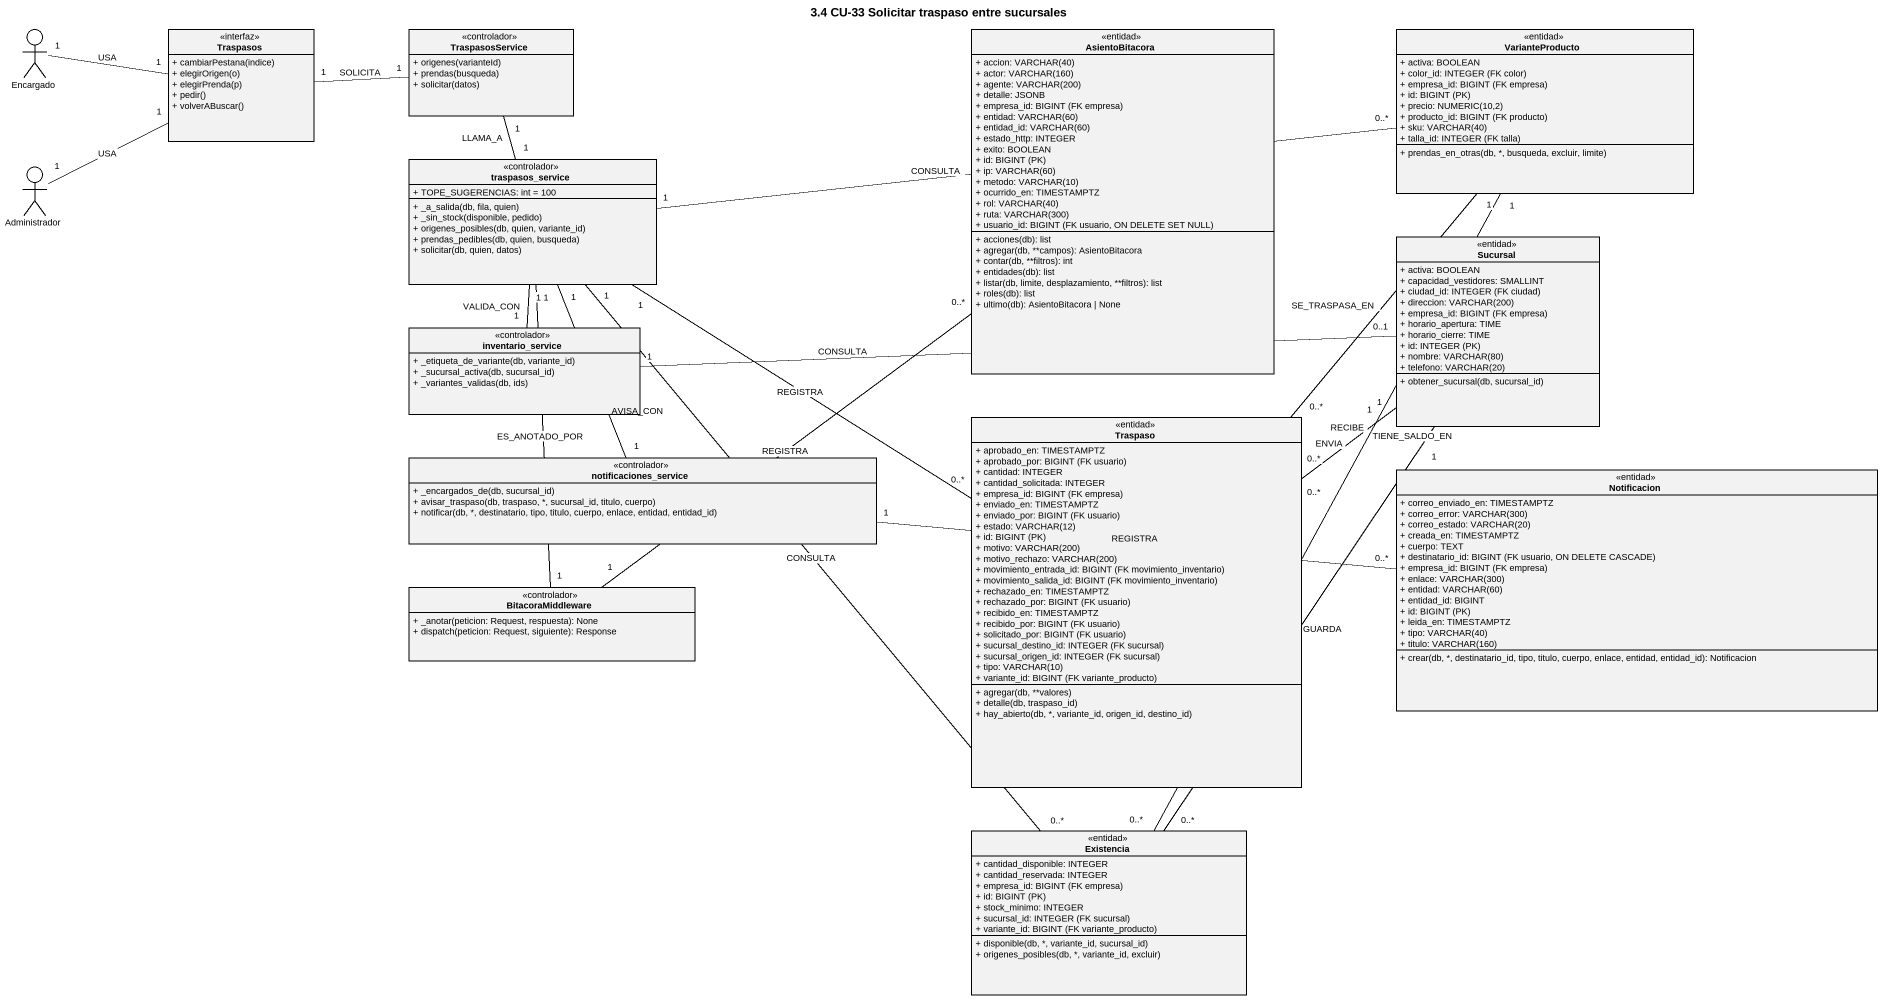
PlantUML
@startuml
title 3.4 CU-33 Solicitar traspaso entre sucursales
allowmixing
hide circle
hide empty members
skinparam classAttributeIconSize 0
actor Encargado
class Traspasos <<interfaz>> {
  + cambiarPestana(indice)
  + elegirOrigen(o)
  + elegirPrenda(p)
  + pedir()
  + volverABuscar()
}
class TraspasosService <<controlador>> {
  + origenes(varianteId)
  + prendas(busqueda)
  + solicitar(datos)
}
class AsientoBitacora <<entidad>> {
  {field} + accion: VARCHAR(40)
  {field} + actor: VARCHAR(160)
  {field} + agente: VARCHAR(200)
  + detalle: JSONB
  {field} + empresa_id: BIGINT (FK empresa)
  {field} + entidad: VARCHAR(60)
  {field} + entidad_id: VARCHAR(60)
  + estado_http: INTEGER
  + exito: BOOLEAN
  {field} + id: BIGINT (PK)
  {field} + ip: VARCHAR(60)
  {field} + metodo: VARCHAR(10)
  + ocurrido_en: TIMESTAMPTZ
  {field} + rol: VARCHAR(40)
  {field} + ruta: VARCHAR(300)
  {field} + usuario_id: BIGINT (FK usuario, ON DELETE SET NULL)
  + acciones(db): list
  + agregar(db, **campos): AsientoBitacora
  + contar(db, **filtros): int
  + entidades(db): list
  + listar(db, limite, desplazamiento, **filtros): list
  + roles(db): list
  + ultimo(db): AsientoBitacora | None
}
class VarianteProducto <<entidad>> {
  + activa: BOOLEAN
  {field} + color_id: INTEGER (FK color)
  {field} + empresa_id: BIGINT (FK empresa)
  {field} + id: BIGINT (PK)
  {field} + precio: NUMERIC(10,2)
  {field} + producto_id: BIGINT (FK producto)
  {field} + sku: VARCHAR(40)
  {field} + talla_id: INTEGER (FK talla)
  + prendas_en_otras(db, *, busqueda, excluir, limite)
}
actor Administrador
class traspasos_service <<controlador>> {
  + TOPE_SUGERENCIAS: int = 100
  + _a_salida(db, fila, quien)
  + _sin_stock(disponible, pedido)
  + origenes_posibles(db, quien, variante_id)
  + prendas_pedibles(db, quien, busqueda)
  + solicitar(db, quien, datos)
}
class Sucursal <<entidad>> {
  + activa: BOOLEAN
  + capacidad_vestidores: SMALLINT
  {field} + ciudad_id: INTEGER (FK ciudad)
  {field} + direccion: VARCHAR(200)
  {field} + empresa_id: BIGINT (FK empresa)
  + horario_apertura: TIME
  + horario_cierre: TIME
  {field} + id: INTEGER (PK)
  {field} + nombre: VARCHAR(80)
  {field} + telefono: VARCHAR(20)
  + obtener_sucursal(db, sucursal_id)
}
class inventario_service <<controlador>> {
  + _etiqueta_de_variante(db, variante_id)
  + _sucursal_activa(db, sucursal_id)
  + _variantes_validas(db, ids)
}
class Traspaso <<entidad>> {
  + aprobado_en: TIMESTAMPTZ
  {field} + aprobado_por: BIGINT (FK usuario)
  + cantidad: INTEGER
  + cantidad_solicitada: INTEGER
  {field} + empresa_id: BIGINT (FK empresa)
  + enviado_en: TIMESTAMPTZ
  {field} + enviado_por: BIGINT (FK usuario)
  {field} + estado: VARCHAR(12)
  {field} + id: BIGINT (PK)
  {field} + motivo: VARCHAR(200)
  {field} + motivo_rechazo: VARCHAR(200)
  {field} + movimiento_entrada_id: BIGINT (FK movimiento_inventario)
  {field} + movimiento_salida_id: BIGINT (FK movimiento_inventario)
  + rechazado_en: TIMESTAMPTZ
  {field} + rechazado_por: BIGINT (FK usuario)
  + recibido_en: TIMESTAMPTZ
  {field} + recibido_por: BIGINT (FK usuario)
  {field} + solicitado_por: BIGINT (FK usuario)
  {field} + sucursal_destino_id: INTEGER (FK sucursal)
  {field} + sucursal_origen_id: INTEGER (FK sucursal)
  {field} + tipo: VARCHAR(10)
  {field} + variante_id: BIGINT (FK variante_producto)
  + agregar(db, **valores)
  + detalle(db, traspaso_id)
  + hay_abierto(db, *, variante_id, origen_id, destino_id)
}
class notificaciones_service <<controlador>> {
  + _encargados_de(db, sucursal_id)
  + avisar_traspaso(db, traspaso, *, sucursal_id, titulo, cuerpo)
  + notificar(db, *, destinatario, tipo, titulo, cuerpo, enlace, entidad, entidad_id)
}
class Notificacion <<entidad>> {
  + correo_enviado_en: TIMESTAMPTZ
  {field} + correo_error: VARCHAR(300)
  {field} + correo_estado: VARCHAR(20)
  + creada_en: TIMESTAMPTZ
  + cuerpo: TEXT
  {field} + destinatario_id: BIGINT (FK usuario, ON DELETE CASCADE)
  {field} + empresa_id: BIGINT (FK empresa)
  {field} + enlace: VARCHAR(300)
  {field} + entidad: VARCHAR(60)
  + entidad_id: BIGINT
  {field} + id: BIGINT (PK)
  + leida_en: TIMESTAMPTZ
  {field} + tipo: VARCHAR(40)
  {field} + titulo: VARCHAR(160)
  + crear(db, *, destinatario_id, tipo, titulo, cuerpo, enlace, entidad, entidad_id): Notificacion
}
class BitacoraMiddleware <<controlador>> {
  + _anotar(peticion: Request, respuesta): None
  + dispatch(peticion: Request, siguiente): Response
}
class Existencia <<entidad>> {
  + cantidad_disponible: INTEGER
  + cantidad_reservada: INTEGER
  {field} + empresa_id: BIGINT (FK empresa)
  {field} + id: BIGINT (PK)
  + stock_minimo: INTEGER
  {field} + sucursal_id: INTEGER (FK sucursal)
  {field} + variante_id: BIGINT (FK variante_producto)
  + disponible(db, *, variante_id, sucursal_id)
  + origenes_posibles(db, *, variante_id, excluir)
}
Encargado "1" -right- "1" Traspasos : USA
Traspasos "1" -right- "1" TraspasosService : SOLICITA
TraspasosService "1" -- "1" traspasos_service : LLAMA_A
VarianteProducto "1" -- "0..*" Traspaso : SE_TRASPASA_EN
VarianteProducto "1" -- "0..*" Existencia : TIENE_SALDO_EN
Administrador "1" -up- "1" Traspasos : USA
traspasos_service "1" -right- "0..*" VarianteProducto : CONSULTA
traspasos_service "1" -- "1" inventario_service : VALIDA_CON
traspasos_service "1" -- "0..*" Traspaso : REGISTRA
traspasos_service "1" -- "1" notificaciones_service : AVISA_CON
traspasos_service "1" -- "1" BitacoraMiddleware : ES_ANOTADO_POR
traspasos_service "1" -- "0..*" Existencia : CONSULTA
Sucursal "1" -- "0..*" Traspaso : ENVIA
Sucursal "1" -- "0..*" Traspaso : RECIBE
Sucursal "1" -- "0..*" Existencia : GUARDA
inventario_service "1" -right- "0..1" Sucursal : CONSULTA
notificaciones_service "1" -right- "0..*" Notificacion : REGISTRA
BitacoraMiddleware "1" -up- "0..*" AsientoBitacora : REGISTRA
@enduml
